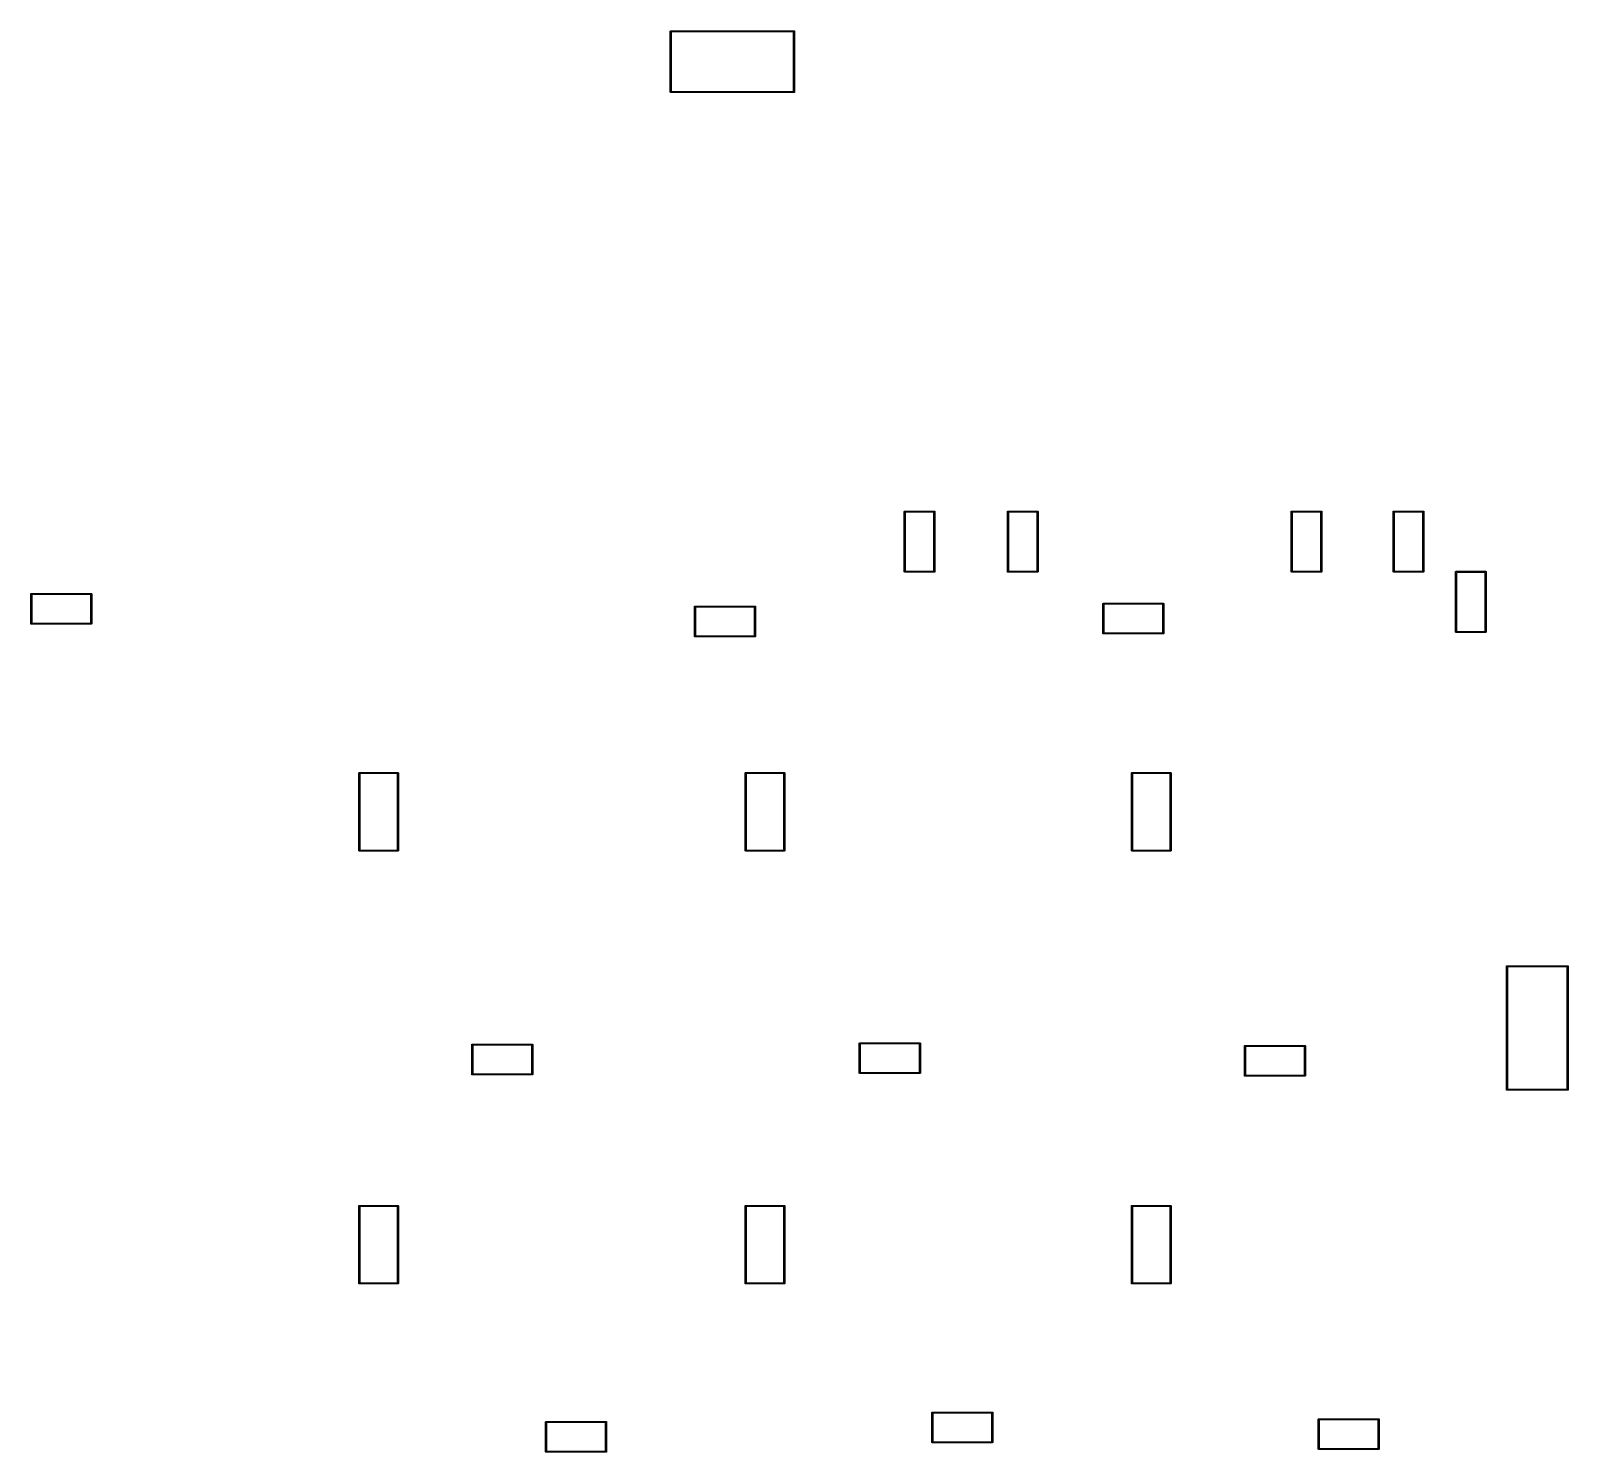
# Model space of a CAD drawing. Extents: x 21 to 376, y -201 to -53.
# Drawn here: x 300.4 to 376.2, y -123.3 to -53.2 of the extents above; entities that cross this region are included whole.
import ezdxf

# ---------------------------------------------------------------- set-up
doc = ezdxf.new("R2010")
doc.units = 0
doc.layers.add('BLACK', color=7, linetype='CONTINUOUS')

msp = doc.modelspace()

# ---------------------------------------------------------------- linework, layer by layer
at = {"layer": 'BLACK', "linetype": 'CONTINUOUS'}
for p, q in [((331.897, -53.2687), (331.898, -53.2638)), ((331.897, -53.27), (331.897, -53.2687)), ((331.898, -56.2675), (331.897, -53.27)), ((331.898, -53.2638), (331.899, -53.2591)), ((331.899, -53.2591), (331.902, -53.2548)), ((331.902, -53.2548), (331.905, -53.251)), ((331.905, -53.251), (331.909, -53.2479)), ((331.909, -53.2479), (331.913, -53.2455)), ((331.913, -53.2455), (331.918, -53.2441)), ((331.918, -53.2441), (331.921, -53.2437)), ((331.921, -53.2437), (331.922, -53.2436)), ((331.922, -53.2436), (331.924, -53.2437)), ((331.924, -53.2437), (338.001, -53.2437)), ((331.947, -53.2937), (331.947, -56.2437)), ((337.977, -53.2937), (331.947, -53.2937)), ((337.978, -56.2437), (337.977, -53.2937)), ((338.001, -53.2437), (338.002, -53.2436)), ((338.002, -53.2436), (338.004, -53.2437)), ((338.004, -53.2437), (338.004, -53.2437)), ((338.004, -53.2437), (338.007, -53.2441)), ((338.007, -53.2441), (338.012, -53.2455)), ((338.012, -53.2455), (338.016, -53.2479)), ((338.016, -53.2479), (338.02, -53.251)), ((338.02, -53.251), (338.023, -53.2548)), ((338.023, -53.2548), (338.026, -53.2591)), ((338.026, -53.2591), (338.027, -53.2638)), ((338.027, -53.2638), (338.028, -53.2687)), ((338.028, -53.2687), (338.027, -53.27)), ((338.027, -53.27), (338.027, -56.2675)), ((331.897, -56.2687), (331.898, -56.2675)), ((331.898, -56.2737), (331.897, -56.2687)), ((331.899, -56.2784), (331.898, -56.2737)), ((331.902, -56.2827), (331.899, -56.2784)), ((331.905, -56.2865), (331.902, -56.2827)), ((331.909, -56.2896), (331.905, -56.2865)), ((331.913, -56.292), (331.909, -56.2896)), ((331.918, -56.2934), (331.913, -56.292)), ((331.921, -56.2937), (331.918, -56.2934)), ((331.922, -56.2939), (331.921, -56.2937)), ((331.921, -56.2937), (331.921, -56.2937)), ((331.924, -56.2937), (331.922, -56.2939)), ((338.001, -56.2937), (331.924, -56.2937)), ((331.947, -56.2437), (337.978, -56.2437)), ((338.002, -56.2939), (338.001, -56.2937)), ((338.007, -56.2934), (338.002, -56.2939)), ((338.012, -56.292), (338.007, -56.2934)), ((338.016, -56.2896), (338.012, -56.292)), ((338.02, -56.2865), (338.016, -56.2896)), ((338.023, -56.2827), (338.02, -56.2865)), ((338.026, -56.2784), (338.023, -56.2827)), ((338.027, -56.2737), (338.026, -56.2784)), ((338.027, -56.2675), (338.028, -56.2687)), ((338.028, -56.2687), (338.027, -56.27)), ((338.027, -56.27), (338.027, -56.2737)), ((343.435, -76.943), (343.436, -76.9381)), ((343.435, -76.9442), (343.435, -76.943)), ((343.435, -79.9018), (343.435, -76.9442)), ((343.436, -76.9381), (343.437, -76.9334)), ((343.437, -76.9334), (343.439, -76.929)), ((343.439, -76.929), (343.443, -76.9252)), ((343.443, -76.9252), (343.446, -76.9221)), ((343.446, -76.9221), (343.451, -76.9198)), ((343.451, -76.9198), (343.455, -76.9184)), ((343.455, -76.9184), (343.459, -76.918)), ((343.459, -76.918), (343.46, -76.9179)), ((343.46, -76.9179), (343.462, -76.918)), ((343.462, -76.918), (344.919, -76.918)), ((343.485, -76.968), (343.485, -79.878)), ((344.895, -76.968), (343.485, -76.968)), ((344.895, -79.878), (344.895, -76.968)), ((344.919, -76.918), (344.92, -76.9179)), ((344.92, -76.9179), (344.922, -76.918)), ((344.922, -76.918), (344.925, -76.9184)), ((344.925, -76.9184), (344.93, -76.9198)), ((344.93, -76.9198), (344.934, -76.9221)), ((344.934, -76.9221), (344.938, -76.9252)), ((344.938, -76.9252), (344.941, -76.929)), ((344.941, -76.929), (344.944, -76.9334)), ((344.944, -76.9334), (344.945, -76.9381)), ((344.945, -76.9381), (344.945, -76.943)), ((344.945, -76.943), (344.945, -76.9442)), ((344.945, -76.9442), (344.945, -79.9018)), ((348.52, -76.943), (348.521, -76.9381)), ((348.52, -76.9442), (348.52, -76.943)), ((348.52, -79.9018), (348.52, -76.9442)), ((348.521, -76.9381), (348.522, -76.9334)), ((348.522, -76.9334), (348.525, -76.929)), ((348.525, -76.929), (348.528, -76.9252)), ((348.528, -76.9252), (348.531, -76.9221)), ((348.531, -76.9221), (348.536, -76.9198)), ((348.536, -76.9198), (348.54, -76.9184)), ((348.54, -76.9184), (348.544, -76.918)), ((348.544, -76.918), (348.545, -76.9179)), ((348.545, -76.9179), (348.547, -76.918)), ((348.547, -76.918), (350.004, -76.918)), ((348.57, -76.968), (348.57, -79.878)), ((349.98, -76.968), (348.57, -76.968)), ((349.98, -79.878), (349.98, -76.968)), ((350.004, -76.918), (350.005, -76.9179)), ((350.005, -76.9179), (350.007, -76.918)), ((350.007, -76.918), (350.01, -76.9184)), ((350.01, -76.9184), (350.015, -76.9198)), ((350.015, -76.9198), (350.019, -76.9221)), ((350.019, -76.9221), (350.023, -76.9252)), ((350.023, -76.9252), (350.026, -76.929)), ((350.026, -76.929), (350.029, -76.9334)), ((350.029, -76.9334), (350.03, -76.9381)), ((350.03, -76.9381), (350.031, -76.943)), ((350.031, -76.943), (350.03, -76.9442)), ((350.03, -76.9442), (350.03, -79.9018)), ((362.516, -76.9381), (362.518, -76.9334)), ((362.516, -76.943), (362.516, -76.9381)), ((362.516, -76.9442), (362.516, -76.943)), ((362.516, -79.9018), (362.516, -76.9442)), ((362.518, -76.9334), (362.52, -76.929)), ((362.52, -76.929), (362.523, -76.9252)), ((362.523, -76.9252), (362.527, -76.9221)), ((362.527, -76.9221), (362.531, -76.9198)), ((362.531, -76.9198), (362.536, -76.9184)), ((362.536, -76.9184), (362.54, -76.918)), ((362.54, -76.918), (362.541, -76.9179)), ((362.541, -76.9179), (362.542, -76.918)), ((362.542, -76.918), (364, -76.918)), ((362.566, -76.968), (362.566, -79.878)), ((363.976, -76.968), (362.566, -76.968)), ((363.976, -79.878), (363.976, -76.968)), ((364, -76.918), (364.001, -76.9179)), ((364.001, -76.9179), (364.002, -76.918)), ((364.002, -76.918), (364.006, -76.9184)), ((364.006, -76.9184), (364.01, -76.9198)), ((364.01, -76.9198), (364.015, -76.9221)), ((364.015, -76.9221), (364.019, -76.9252)), ((364.019, -76.9252), (364.022, -76.929)), ((364.022, -76.929), (364.024, -76.9334)), ((364.024, -76.9334), (364.025, -76.9381)), ((364.025, -76.9381), (364.026, -76.943)), ((364.026, -76.943), (364.026, -76.9442)), ((364.026, -76.9442), (364.026, -79.9018)), ((367.545, -76.9381), (367.547, -76.9334)), ((367.545, -76.943), (367.545, -76.9381)), ((367.545, -76.9442), (367.545, -76.943)), ((367.545, -79.9018), (367.545, -76.9442)), ((367.547, -76.9334), (367.549, -76.929)), ((367.549, -76.929), (367.552, -76.9252)), ((367.552, -76.9252), (367.556, -76.9221)), ((367.556, -76.9221), (367.56, -76.9198)), ((367.56, -76.9198), (367.565, -76.9184)), ((367.565, -76.9184), (367.569, -76.918)), ((367.569, -76.918), (367.57, -76.9179)), ((367.57, -76.9179), (367.571, -76.918)), ((367.571, -76.918), (369.029, -76.918)), ((367.595, -76.968), (367.595, -79.878)), ((369.005, -76.968), (367.595, -76.968)), ((369.005, -79.878), (369.005, -76.968)), ((369.029, -76.918), (369.03, -76.9179)), ((369.03, -76.9179), (369.031, -76.918)), ((369.031, -76.918), (369.035, -76.9184)), ((369.035, -76.9184), (369.04, -76.9198)), ((369.04, -76.9198), (369.044, -76.9221)), ((369.044, -76.9221), (369.048, -76.9252)), ((369.048, -76.9252), (369.051, -76.929)), ((369.051, -76.929), (369.053, -76.9334)), ((369.053, -76.9334), (369.055, -76.9381)), ((369.055, -76.9381), (369.055, -76.943)), ((369.055, -76.943), (369.055, -76.9442)), ((369.055, -76.9442), (369.055, -79.9018)), ((343.435, -79.903), (343.435, -79.9018)), ((343.436, -79.9079), (343.435, -79.903)), ((343.437, -79.9126), (343.436, -79.9079)), ((343.439, -79.917), (343.437, -79.9126)), ((343.443, -79.9208), (343.439, -79.917)), ((343.446, -79.9239), (343.443, -79.9208)), ((343.451, -79.9262), (343.446, -79.9239)), ((343.455, -79.9276), (343.451, -79.9262)), ((343.459, -79.928), (343.455, -79.9276)), ((343.46, -79.9281), (343.459, -79.928)), ((343.459, -79.928), (343.459, -79.928)), ((343.462, -79.928), (343.46, -79.9281)), ((344.919, -79.928), (343.462, -79.928)), ((343.485, -79.878), (344.895, -79.878)), ((344.92, -79.9281), (344.919, -79.928)), ((344.922, -79.928), (344.92, -79.9281)), ((344.925, -79.9276), (344.922, -79.928)), ((344.922, -79.928), (344.922, -79.928)), ((344.93, -79.9262), (344.925, -79.9276)), ((344.934, -79.9239), (344.93, -79.9262)), ((344.938, -79.9208), (344.934, -79.9239)), ((344.941, -79.917), (344.938, -79.9208)), ((344.944, -79.9126), (344.941, -79.917)), ((344.945, -79.9079), (344.944, -79.9126)), ((344.945, -79.9018), (344.945, -79.903)), ((344.945, -79.903), (344.945, -79.9079)), ((348.52, -79.903), (348.52, -79.9018)), ((348.521, -79.9079), (348.52, -79.903)), ((348.522, -79.9126), (348.521, -79.9079)), ((348.525, -79.917), (348.522, -79.9126)), ((348.528, -79.9208), (348.525, -79.917)), ((348.531, -79.9239), (348.528, -79.9208)), ((348.536, -79.9262), (348.531, -79.9239)), ((348.54, -79.9276), (348.536, -79.9262)), ((348.544, -79.928), (348.54, -79.9276)), ((348.545, -79.9281), (348.544, -79.928)), ((348.544, -79.928), (348.544, -79.928)), ((348.547, -79.928), (348.545, -79.9281)), ((350.004, -79.928), (348.547, -79.928)), ((348.57, -79.878), (349.98, -79.878)), ((350.005, -79.9281), (350.004, -79.928)), ((350.007, -79.928), (350.005, -79.9281)), ((350.01, -79.9276), (350.007, -79.928)), ((350.007, -79.928), (350.007, -79.928)), ((350.015, -79.9262), (350.01, -79.9276)), ((350.019, -79.9239), (350.015, -79.9262)), ((350.023, -79.9208), (350.019, -79.9239)), ((350.026, -79.917), (350.023, -79.9208)), ((350.029, -79.9126), (350.026, -79.917)), ((350.03, -79.9079), (350.029, -79.9126)), ((350.03, -79.9018), (350.031, -79.903)), ((350.031, -79.903), (350.03, -79.9079)), ((362.516, -79.903), (362.516, -79.9018)), ((362.516, -79.9079), (362.516, -79.903)), ((362.518, -79.9126), (362.516, -79.9079)), ((362.52, -79.917), (362.518, -79.9126)), ((362.523, -79.9208), (362.52, -79.917)), ((362.527, -79.9239), (362.523, -79.9208)), ((362.531, -79.9262), (362.527, -79.9239)), ((362.536, -79.9276), (362.531, -79.9262)), ((362.54, -79.928), (362.536, -79.9276)), ((362.541, -79.9281), (362.54, -79.928)), ((362.54, -79.928), (362.54, -79.928)), ((362.542, -79.928), (362.541, -79.9281)), ((364, -79.928), (362.542, -79.928)), ((362.566, -79.878), (363.976, -79.878)), ((364.001, -79.9281), (364, -79.928)), ((364.002, -79.928), (364.001, -79.9281)), ((364.006, -79.9276), (364.002, -79.928)), ((364.002, -79.928), (364.002, -79.928)), ((364.01, -79.9262), (364.006, -79.9276)), ((364.015, -79.9239), (364.01, -79.9262)), ((364.019, -79.9208), (364.015, -79.9239)), ((364.022, -79.917), (364.019, -79.9208)), ((364.024, -79.9126), (364.022, -79.917)), ((364.025, -79.9079), (364.024, -79.9126)), ((364.026, -79.903), (364.025, -79.9079)), ((364.026, -79.9018), (364.026, -79.903)), ((367.545, -79.903), (367.545, -79.9018)), ((367.545, -79.9079), (367.545, -79.903)), ((367.547, -79.9126), (367.545, -79.9079)), ((367.549, -79.917), (367.547, -79.9126)), ((367.552, -79.9208), (367.549, -79.917)), ((367.556, -79.9239), (367.552, -79.9208)), ((367.56, -79.9262), (367.556, -79.9239)), ((367.565, -79.9276), (367.56, -79.9262)), ((367.569, -79.928), (367.565, -79.9276)), ((367.57, -79.9281), (367.569, -79.928)), ((367.569, -79.928), (367.569, -79.928)), ((367.571, -79.928), (367.57, -79.9281)), ((369.029, -79.928), (367.571, -79.928)), ((367.595, -79.878), (369.005, -79.878)), ((369.03, -79.9281), (369.029, -79.928)), ((369.031, -79.928), (369.03, -79.9281)), ((369.035, -79.9276), (369.031, -79.928)), ((369.031, -79.928), (369.031, -79.928)), ((369.04, -79.9262), (369.035, -79.9276)), ((369.044, -79.9239), (369.04, -79.9262)), ((369.048, -79.9208), (369.044, -79.9239)), ((369.051, -79.917), (369.048, -79.9208)), ((369.053, -79.9126), (369.051, -79.917)), ((369.055, -79.9079), (369.053, -79.9126)), ((369.055, -79.9018), (369.055, -79.903)), ((369.055, -79.903), (369.055, -79.9079)), ((370.618, -79.914), (370.619, -79.9091)), ((370.618, -79.9152), (370.618, -79.914)), ((370.618, -82.8728), (370.618, -79.9152)), ((370.619, -79.9091), (370.62, -79.9044)), ((370.62, -79.9044), (370.623, -79.9)), ((370.623, -79.9), (370.626, -79.8962)), ((370.626, -79.8962), (370.629, -79.8931)), ((370.629, -79.8931), (370.634, -79.8908)), ((370.634, -79.8908), (370.638, -79.8894)), ((370.638, -79.8894), (370.642, -79.889)), ((370.642, -79.889), (370.643, -79.8889)), ((370.643, -79.8889), (370.645, -79.889)), ((370.645, -79.889), (372.102, -79.889)), ((370.668, -79.939), (370.668, -82.849)), ((372.078, -79.939), (370.668, -79.939)), ((372.078, -82.849), (372.078, -79.939)), ((372.102, -79.889), (372.103, -79.8889)), ((372.103, -79.8889), (372.105, -79.889)), ((372.105, -79.889), (372.108, -79.8894)), ((372.108, -79.8894), (372.113, -79.8908)), ((372.113, -79.8908), (372.117, -79.8931)), ((372.117, -79.8931), (372.121, -79.8962)), ((372.121, -79.8962), (372.124, -79.9)), ((372.124, -79.9), (372.127, -79.9044)), ((372.127, -79.9044), (372.128, -79.9091)), ((372.128, -79.9091), (372.129, -79.914)), ((372.129, -79.914), (372.128, -79.9152)), ((372.128, -79.9152), (372.128, -82.8728)), ((300.361, -81.0023), (300.363, -80.9976)), ((300.361, -81.0072), (300.361, -81.0023)), ((300.361, -81.0084), (300.361, -81.0072)), ((300.361, -82.466), (300.361, -81.0084)), ((300.363, -80.9976), (300.365, -80.9932)), ((300.365, -80.9932), (300.368, -80.9894)), ((300.368, -80.9894), (300.372, -80.9863)), ((300.372, -80.9863), (300.376, -80.984)), ((300.376, -80.984), (300.381, -80.9826)), ((300.381, -80.9826), (300.385, -80.9822)), ((300.385, -80.9822), (300.386, -80.9821)), ((300.386, -80.9821), (300.387, -80.9822)), ((300.387, -80.9822), (303.345, -80.9822)), ((300.411, -81.0322), (300.411, -82.4422)), ((303.321, -81.0322), (300.411, -81.0322)), ((303.321, -82.4422), (303.321, -81.0322)), ((303.345, -80.9822), (303.346, -80.9821)), ((303.346, -80.9821), (303.347, -80.9822)), ((303.347, -80.9822), (303.351, -80.9826)), ((303.351, -80.9826), (303.356, -80.984)), ((303.356, -80.984), (303.36, -80.9863)), ((303.36, -80.9863), (303.364, -80.9894)), ((303.364, -80.9894), (303.367, -80.9932)), ((303.367, -80.9932), (303.369, -80.9976)), ((303.369, -80.9976), (303.371, -81.0023)), ((303.371, -81.0023), (303.371, -81.0072)), ((303.371, -81.0072), (303.371, -81.0084)), ((303.371, -81.0084), (303.371, -82.466)), ((333.089, -81.6295), (333.09, -81.6246)), ((333.089, -81.6307), (333.089, -81.6295)), ((333.09, -83.0883), (333.089, -81.6307)), ((333.09, -81.6246), (333.091, -81.6199)), ((333.091, -81.6199), (333.094, -81.6155)), ((333.094, -81.6155), (333.097, -81.6117)), ((333.097, -81.6117), (333.101, -81.6086)), ((333.101, -81.6086), (333.105, -81.6063)), ((333.105, -81.6063), (333.11, -81.6049)), ((333.11, -81.6049), (333.113, -81.6045)), ((333.113, -81.6045), (333.114, -81.6044)), ((333.114, -81.6044), (333.116, -81.6045)), ((333.116, -81.6045), (336.073, -81.6045)), ((333.139, -81.6545), (333.139, -83.0645)), ((336.05, -81.6545), (333.139, -81.6545)), ((336.049, -83.0645), (336.05, -81.6545)), ((336.073, -81.6045), (336.075, -81.6044)), ((336.075, -81.6044), (336.076, -81.6045)), ((336.076, -81.6045), (336.079, -81.6049)), ((336.079, -81.6049), (336.084, -81.6063)), ((336.084, -81.6063), (336.088, -81.6086)), ((336.088, -81.6086), (336.092, -81.6117)), ((336.092, -81.6117), (336.095, -81.6155)), ((336.095, -81.6155), (336.098, -81.6199)), ((336.098, -81.6199), (336.099, -81.6246)), ((336.099, -81.6246), (336.1, -81.6295)), ((336.1, -81.6295), (336.099, -81.6307)), ((336.099, -81.6307), (336.099, -83.0883)), ((353.219, -81.4849), (353.221, -81.4802)), ((353.219, -81.4898), (353.219, -81.4849)), ((353.219, -81.491), (353.219, -81.4898)), ((353.219, -82.9486), (353.219, -81.491)), ((353.221, -81.4802), (353.223, -81.4758)), ((353.223, -81.4758), (353.226, -81.472)), ((353.226, -81.472), (353.23, -81.4689)), ((353.23, -81.4689), (353.234, -81.4666)), ((353.234, -81.4666), (353.239, -81.4652)), ((353.239, -81.4652), (353.243, -81.4648)), ((353.243, -81.4648), (353.244, -81.4647)), ((353.244, -81.4647), (353.245, -81.4648)), ((353.245, -81.4648), (356.203, -81.4648)), ((353.269, -81.5148), (353.269, -82.9248)), ((356.179, -81.5148), (353.269, -81.5148)), ((356.179, -82.9248), (356.179, -81.5148)), ((356.203, -81.4648), (356.204, -81.4647)), ((356.204, -81.4647), (356.205, -81.4648)), ((356.205, -81.4648), (356.209, -81.4652)), ((356.209, -81.4652), (356.214, -81.4666)), ((356.214, -81.4666), (356.218, -81.4689)), ((356.218, -81.4689), (356.222, -81.472)), ((356.222, -81.472), (356.225, -81.4758)), ((356.225, -81.4758), (356.227, -81.4802)), ((356.227, -81.4802), (356.229, -81.4849)), ((356.229, -81.4849), (356.229, -81.4898)), ((356.229, -81.4898), (356.229, -81.491)), ((356.229, -81.491), (356.229, -82.9486)), ((300.361, -82.4672), (300.361, -82.466)), ((300.361, -82.4721), (300.361, -82.4672)), ((300.363, -82.4768), (300.361, -82.4721)), ((300.365, -82.4812), (300.363, -82.4768)), ((300.368, -82.485), (300.365, -82.4812)), ((300.372, -82.4881), (300.368, -82.485)), ((300.376, -82.4904), (300.372, -82.4881)), ((300.381, -82.4918), (300.376, -82.4904)), ((300.385, -82.4922), (300.381, -82.4918)), ((300.386, -82.4923), (300.385, -82.4922)), ((300.385, -82.4922), (300.385, -82.4922)), ((300.387, -82.4922), (300.386, -82.4923)), ((303.345, -82.4922), (300.387, -82.4922)), ((300.411, -82.4422), (303.321, -82.4422)), ((303.346, -82.4923), (303.345, -82.4922)), ((303.347, -82.4922), (303.346, -82.4923)), ((303.351, -82.4918), (303.347, -82.4922)), ((303.347, -82.4922), (303.347, -82.4922)), ((303.356, -82.4904), (303.351, -82.4918)), ((303.36, -82.4881), (303.356, -82.4904)), ((303.364, -82.485), (303.36, -82.4881)), ((303.367, -82.4812), (303.364, -82.485)), ((303.369, -82.4768), (303.367, -82.4812)), ((303.371, -82.4721), (303.369, -82.4768)), ((303.371, -82.466), (303.371, -82.4672)), ((303.371, -82.4672), (303.371, -82.4721)), ((333.089, -83.0895), (333.09, -83.0883)), ((333.09, -83.0944), (333.089, -83.0895)), ((333.091, -83.0991), (333.09, -83.0944)), ((333.094, -83.1035), (333.091, -83.0991)), ((333.097, -83.1073), (333.094, -83.1035)), ((333.101, -83.1104), (333.097, -83.1073)), ((333.105, -83.1127), (333.101, -83.1104)), ((333.11, -83.1141), (333.105, -83.1127)), ((333.113, -83.1145), (333.11, -83.1141)), ((333.114, -83.1146), (333.113, -83.1145)), ((333.113, -83.1145), (333.113, -83.1145)), ((333.116, -83.1145), (333.114, -83.1146)), ((336.073, -83.1145), (333.116, -83.1145)), ((333.139, -83.0645), (336.049, -83.0645)), ((336.075, -83.1146), (336.073, -83.1145)), ((336.076, -83.1145), (336.075, -83.1146)), ((336.079, -83.1141), (336.076, -83.1145)), ((336.076, -83.1145), (336.076, -83.1145)), ((336.084, -83.1127), (336.079, -83.1141)), ((336.088, -83.1104), (336.084, -83.1127)), ((336.092, -83.1073), (336.088, -83.1104)), ((336.095, -83.1035), (336.092, -83.1073)), ((336.098, -83.0991), (336.095, -83.1035)), ((336.099, -83.0944), (336.098, -83.0991)), ((336.099, -83.0883), (336.1, -83.0895)), ((336.1, -83.0895), (336.099, -83.0944)), ((353.219, -82.9498), (353.219, -82.9486)), ((353.219, -82.9547), (353.219, -82.9498)), ((353.221, -82.9594), (353.219, -82.9547)), ((353.223, -82.9638), (353.221, -82.9594)), ((353.226, -82.9676), (353.223, -82.9638)), ((353.23, -82.9707), (353.226, -82.9676)), ((353.234, -82.973), (353.23, -82.9707)), ((353.239, -82.9744), (353.234, -82.973)), ((353.243, -82.9748), (353.239, -82.9744)), ((353.244, -82.9749), (353.243, -82.9748)), ((353.243, -82.9748), (353.243, -82.9748)), ((353.245, -82.9748), (353.244, -82.9749)), ((356.203, -82.9748), (353.245, -82.9748)), ((353.269, -82.9248), (356.179, -82.9248)), ((356.204, -82.9749), (356.203, -82.9748)), ((356.205, -82.9748), (356.204, -82.9749)), ((356.209, -82.9744), (356.205, -82.9748)), ((356.205, -82.9748), (356.205, -82.9748)), ((356.214, -82.973), (356.209, -82.9744)), ((356.218, -82.9707), (356.214, -82.973)), ((356.222, -82.9676), (356.218, -82.9707)), ((356.225, -82.9638), (356.222, -82.9676)), ((356.227, -82.9594), (356.225, -82.9638)), ((356.229, -82.9547), (356.227, -82.9594)), ((356.229, -82.9486), (356.229, -82.9498)), ((356.229, -82.9498), (356.229, -82.9547)), ((370.618, -82.874), (370.618, -82.8728)), ((370.619, -82.8789), (370.618, -82.874)), ((370.62, -82.8836), (370.619, -82.8789)), ((370.623, -82.888), (370.62, -82.8836)), ((370.626, -82.8918), (370.623, -82.888)), ((370.629, -82.8949), (370.626, -82.8918)), ((370.634, -82.8972), (370.629, -82.8949)), ((370.638, -82.8986), (370.634, -82.8972)), ((370.642, -82.899), (370.638, -82.8986)), ((370.643, -82.8991), (370.642, -82.899)), ((370.642, -82.899), (370.642, -82.899)), ((370.645, -82.899), (370.643, -82.8991)), ((372.102, -82.899), (370.645, -82.899)), ((370.668, -82.849), (372.078, -82.849)), ((372.103, -82.8991), (372.102, -82.899)), ((372.105, -82.899), (372.103, -82.8991)), ((372.108, -82.8986), (372.105, -82.899)), ((372.105, -82.899), (372.105, -82.899)), ((372.113, -82.8972), (372.108, -82.8986)), ((372.117, -82.8949), (372.113, -82.8972)), ((372.121, -82.8918), (372.117, -82.8949)), ((372.124, -82.888), (372.121, -82.8918)), ((372.127, -82.8836), (372.124, -82.888)), ((372.128, -82.8789), (372.127, -82.8836)), ((372.128, -82.8728), (372.129, -82.874)), ((372.129, -82.874), (372.128, -82.8789)), ((316.54, -89.8327), (316.541, -89.8278)), ((316.54, -89.8339), (316.54, -89.8327)), ((316.54, -93.651), (316.54, -89.8339)), ((316.541, -89.8278), (316.542, -89.8231)), ((316.542, -89.8231), (316.544, -89.8187)), ((316.544, -89.8187), (316.547, -89.8149)), ((316.547, -89.8149), (316.551, -89.8118)), ((316.551, -89.8118), (316.556, -89.8095)), ((316.556, -89.8095), (316.56, -89.808)), ((316.56, -89.808), (316.564, -89.8077)), ((316.564, -89.8077), (316.565, -89.8076)), ((316.565, -89.8076), (316.566, -89.8077)), ((316.566, -89.8077), (318.464, -89.8077)), ((316.59, -89.8577), (316.59, -93.6276)), ((318.44, -89.8577), (316.59, -89.8577)), ((318.44, -93.6276), (318.44, -89.8577)), ((318.464, -89.8077), (318.465, -89.8076)), ((318.465, -89.8076), (318.466, -89.8077)), ((318.466, -89.8077), (318.466, -89.8077)), ((318.466, -89.8077), (318.47, -89.808)), ((318.47, -89.808), (318.475, -89.8095)), ((318.475, -89.8095), (318.479, -89.8118)), ((318.479, -89.8118), (318.483, -89.8149)), ((318.483, -89.8149), (318.486, -89.8187)), ((318.486, -89.8187), (318.488, -89.8231)), ((318.488, -89.8231), (318.49, -89.8278)), ((318.49, -89.8278), (318.49, -89.8327)), ((318.49, -89.8327), (318.49, -89.8339)), ((318.49, -89.8339), (318.49, -93.6518)), ((335.59, -89.8327), (335.591, -89.8278)), ((335.59, -89.8339), (335.59, -89.8327)), ((335.59, -93.651), (335.59, -89.8339)), ((335.591, -89.8278), (335.592, -89.8231)), ((335.592, -89.8231), (335.594, -89.8187)), ((335.594, -89.8187), (335.597, -89.8149)), ((335.597, -89.8149), (335.601, -89.8118)), ((335.601, -89.8118), (335.606, -89.8095)), ((335.606, -89.8095), (335.61, -89.808)), ((335.61, -89.808), (335.614, -89.8077)), ((335.614, -89.8077), (335.615, -89.8076)), ((335.615, -89.8076), (335.616, -89.8077)), ((335.616, -89.8077), (337.514, -89.8077)), ((335.64, -89.8577), (335.64, -93.6276)), ((337.49, -89.8577), (335.64, -89.8577)), ((337.49, -93.6276), (337.49, -89.8577)), ((337.514, -89.8077), (337.515, -89.8076)), ((337.515, -89.8076), (337.516, -89.8077)), ((337.516, -89.8077), (337.516, -89.8077)), ((337.516, -89.8077), (337.52, -89.808)), ((337.52, -89.808), (337.525, -89.8095)), ((337.525, -89.8095), (337.529, -89.8118)), ((337.529, -89.8118), (337.533, -89.8149)), ((337.533, -89.8149), (337.536, -89.8187)), ((337.536, -89.8187), (337.538, -89.8231)), ((337.538, -89.8231), (337.54, -89.8278)), ((337.54, -89.8278), (337.54, -89.8327)), ((337.54, -89.8327), (337.54, -89.8339)), ((337.54, -89.8339), (337.54, -93.6518)), ((354.64, -89.8327), (354.641, -89.8278)), ((354.64, -89.8339), (354.64, -89.8327)), ((354.64, -93.651), (354.64, -89.8339)), ((354.641, -89.8278), (354.642, -89.8231)), ((354.642, -89.8231), (354.644, -89.8187)), ((354.644, -89.8187), (354.647, -89.8149)), ((354.647, -89.8149), (354.651, -89.8118)), ((354.651, -89.8118), (354.656, -89.8095)), ((354.656, -89.8095), (354.66, -89.808)), ((354.66, -89.808), (354.664, -89.8077)), ((354.664, -89.8077), (354.665, -89.8076)), ((354.665, -89.8076), (354.666, -89.8077)), ((354.666, -89.8077), (356.564, -89.8077)), ((354.69, -89.8577), (354.69, -93.6276)), ((356.54, -89.8577), (354.69, -89.8577)), ((356.54, -93.6276), (356.54, -89.8577)), ((356.564, -89.8077), (356.565, -89.8076)), ((356.565, -89.8076), (356.566, -89.8077)), ((356.566, -89.8077), (356.566, -89.8077)), ((356.566, -89.8077), (356.57, -89.808)), ((356.57, -89.808), (356.575, -89.8095)), ((356.575, -89.8095), (356.579, -89.8118)), ((356.579, -89.8118), (356.583, -89.8149)), ((356.583, -89.8149), (356.586, -89.8187)), ((356.586, -89.8187), (356.588, -89.8231)), ((356.588, -89.8231), (356.59, -89.8278)), ((356.59, -89.8278), (356.59, -89.8327)), ((356.59, -89.8327), (356.59, -89.8339)), ((356.59, -89.8339), (356.59, -93.6518)), ((316.54, -93.6526), (316.54, -93.651)), ((316.541, -93.6575), (316.54, -93.6526)), ((316.542, -93.6623), (316.541, -93.6575)), ((316.544, -93.6666), (316.542, -93.6623)), ((316.547, -93.6704), (316.544, -93.6666)), ((316.551, -93.6735), (316.547, -93.6704)), ((316.556, -93.6758), (316.551, -93.6735)), ((316.56, -93.6773), (316.556, -93.6758)), ((316.564, -93.6776), (316.56, -93.6773)), ((316.565, -93.6778), (316.564, -93.6776)), ((316.564, -93.6776), (316.564, -93.6776)), ((316.566, -93.6776), (316.565, -93.6778)), ((318.464, -93.6776), (316.566, -93.6776)), ((316.59, -93.6276), (318.44, -93.6276)), ((318.465, -93.6778), (318.464, -93.6776)), ((318.47, -93.6773), (318.465, -93.6778)), ((318.475, -93.6758), (318.47, -93.6773)), ((318.479, -93.6735), (318.475, -93.6758)), ((318.483, -93.6704), (318.479, -93.6735)), ((318.486, -93.6666), (318.483, -93.6704)), ((318.488, -93.6623), (318.486, -93.6666)), ((318.49, -93.6575), (318.488, -93.6623)), ((318.49, -93.6518), (318.49, -93.6526)), ((318.49, -93.6526), (318.49, -93.6535)), ((318.49, -93.6535), (318.49, -93.6539)), ((318.49, -93.6539), (318.49, -93.6575)), ((335.59, -93.6526), (335.59, -93.651)), ((335.591, -93.6575), (335.59, -93.6526)), ((335.592, -93.6623), (335.591, -93.6575)), ((335.594, -93.6666), (335.592, -93.6623)), ((335.597, -93.6704), (335.594, -93.6666)), ((335.601, -93.6735), (335.597, -93.6704)), ((335.606, -93.6758), (335.601, -93.6735)), ((335.61, -93.6773), (335.606, -93.6758)), ((335.614, -93.6776), (335.61, -93.6773)), ((335.615, -93.6778), (335.614, -93.6776)), ((335.614, -93.6776), (335.614, -93.6776)), ((335.616, -93.6776), (335.615, -93.6778)), ((337.514, -93.6776), (335.616, -93.6776)), ((335.64, -93.6276), (337.49, -93.6276)), ((337.515, -93.6778), (337.514, -93.6776)), ((337.52, -93.6773), (337.515, -93.6778)), ((337.525, -93.6758), (337.52, -93.6773)), ((337.529, -93.6735), (337.525, -93.6758)), ((337.533, -93.6704), (337.529, -93.6735)), ((337.536, -93.6666), (337.533, -93.6704)), ((337.538, -93.6623), (337.536, -93.6666)), ((337.54, -93.6575), (337.538, -93.6623)), ((337.54, -93.6518), (337.54, -93.6526)), ((337.54, -93.6526), (337.54, -93.6535)), ((337.54, -93.6535), (337.54, -93.6539)), ((337.54, -93.6539), (337.54, -93.6575)), ((354.64, -93.6526), (354.64, -93.651)), ((354.641, -93.6575), (354.64, -93.6526)), ((354.642, -93.6623), (354.641, -93.6575)), ((354.644, -93.6666), (354.642, -93.6623)), ((354.647, -93.6704), (354.644, -93.6666)), ((354.651, -93.6735), (354.647, -93.6704)), ((354.656, -93.6758), (354.651, -93.6735)), ((354.66, -93.6773), (354.656, -93.6758)), ((354.664, -93.6776), (354.66, -93.6773)), ((354.665, -93.6778), (354.664, -93.6776)), ((354.664, -93.6776), (354.664, -93.6776)), ((354.666, -93.6776), (354.665, -93.6778)), ((356.564, -93.6776), (354.666, -93.6776)), ((354.69, -93.6276), (356.54, -93.6276)), ((356.565, -93.6778), (356.564, -93.6776)), ((356.57, -93.6773), (356.565, -93.6778)), ((356.575, -93.6758), (356.57, -93.6773)), ((356.579, -93.6735), (356.575, -93.6758)), ((356.583, -93.6704), (356.579, -93.6735)), ((356.586, -93.6666), (356.583, -93.6704)), ((356.588, -93.6623), (356.586, -93.6666)), ((356.59, -93.6575), (356.588, -93.6623)), ((356.59, -93.6518), (356.59, -93.6526)), ((356.59, -93.6526), (356.59, -93.6535)), ((356.59, -93.6535), (356.59, -93.6539)), ((356.59, -93.6539), (356.59, -93.6575)), ((373.125, -99.3488), (373.127, -99.3441)), ((373.125, -99.3537), (373.125, -99.3488)), ((373.125, -99.355), (373.125, -99.3537)), ((373.125, -105.433), (373.125, -99.355)), ((373.127, -99.3441), (373.129, -99.3398)), ((373.129, -99.3398), (373.132, -99.336)), ((373.132, -99.336), (373.136, -99.3329)), ((373.136, -99.3329), (373.14, -99.3305)), ((373.14, -99.3305), (373.145, -99.3291)), ((373.145, -99.3291), (373.149, -99.3287)), ((373.149, -99.3287), (373.15, -99.3286)), ((373.149, -99.3287), (373.149, -99.3287)), ((373.15, -99.3286), (373.151, -99.3287)), ((373.151, -99.3287), (376.149, -99.3287)), ((373.175, -99.3787), (373.175, -105.409)), ((376.125, -99.3787), (373.175, -99.3787)), ((376.125, -105.409), (376.125, -99.3787)), ((376.149, -99.3287), (376.15, -99.3286)), ((376.15, -99.3286), (376.151, -99.3287)), ((376.151, -99.3287), (376.155, -99.3291)), ((376.155, -99.3291), (376.16, -99.3305)), ((376.16, -99.3305), (376.164, -99.3329)), ((376.164, -99.3329), (376.168, -99.336)), ((376.168, -99.336), (376.171, -99.3398)), ((376.171, -99.3398), (376.173, -99.3441)), ((376.173, -99.3441), (376.175, -99.3488)), ((376.175, -99.3488), (376.175, -99.3537)), ((376.175, -99.3537), (376.175, -99.355)), ((376.175, -99.355), (376.175, -105.433)), ((322.104, -103.215), (322.106, -103.21)), ((322.104, -103.219), (322.104, -103.215)), ((322.104, -103.221), (322.104, -103.219)), ((322.104, -104.678), (322.104, -103.221)), ((322.106, -103.21), (322.108, -103.206)), ((322.108, -103.206), (322.111, -103.202)), ((322.111, -103.202), (322.115, -103.199)), ((322.115, -103.199), (322.119, -103.196)), ((322.119, -103.196), (322.124, -103.195)), ((322.124, -103.195), (322.128, -103.194)), ((322.128, -103.194), (322.129, -103.194)), ((322.129, -103.194), (322.13, -103.194)), ((322.13, -103.194), (325.088, -103.194)), ((322.154, -103.245), (322.154, -104.654)), ((325.064, -103.245), (322.154, -103.245)), ((325.064, -104.654), (325.064, -103.245)), ((325.088, -103.194), (325.089, -103.194)), ((325.089, -103.194), (325.09, -103.194)), ((325.09, -103.194), (325.094, -103.195)), ((325.094, -103.195), (325.099, -103.196)), ((325.099, -103.196), (325.103, -103.199)), ((325.103, -103.199), (325.107, -103.202)), ((325.107, -103.202), (325.11, -103.206)), ((325.11, -103.206), (325.112, -103.21)), ((325.112, -103.21), (325.114, -103.215)), ((325.114, -103.215), (325.114, -103.219)), ((325.114, -103.219), (325.114, -103.221)), ((325.114, -103.221), (325.114, -104.678)), ((341.217, -103.156), (341.218, -103.151)), ((341.217, -103.157), (341.217, -103.156)), ((341.218, -104.615), (341.217, -103.157)), ((341.218, -103.151), (341.219, -103.146)), ((341.219, -103.146), (341.222, -103.142)), ((341.222, -103.142), (341.225, -103.138)), ((341.225, -103.138), (341.229, -103.135)), ((341.229, -103.135), (341.233, -103.133)), ((341.233, -103.133), (341.238, -103.131)), ((341.238, -103.131), (341.241, -103.131)), ((341.241, -103.131), (341.243, -103.131)), ((341.243, -103.131), (341.244, -103.131)), ((341.244, -103.131), (344.201, -103.131)), ((341.267, -103.181), (341.267, -104.591)), ((344.178, -103.181), (341.267, -103.181)), ((344.178, -104.591), (344.178, -103.181)), ((344.201, -103.131), (344.202, -103.131)), ((344.202, -103.131), (344.204, -103.131)), ((344.204, -103.131), (344.207, -103.131)), ((344.207, -103.131), (344.212, -103.133)), ((344.212, -103.133), (344.216, -103.135)), ((344.216, -103.135), (344.22, -103.138)), ((344.22, -103.138), (344.223, -103.142)), ((344.223, -103.142), (344.226, -103.146)), ((344.226, -103.146), (344.227, -103.151)), ((344.227, -103.151), (344.228, -103.156)), ((344.228, -103.156), (344.227, -103.157)), ((344.227, -103.157), (344.227, -104.615)), ((360.204, -103.278), (360.206, -103.273)), ((360.204, -103.283), (360.204, -103.278)), ((360.204, -103.284), (360.204, -103.283)), ((360.204, -104.742), (360.204, -103.284)), ((360.206, -103.273), (360.208, -103.269)), ((360.208, -103.269), (360.211, -103.265)), ((360.211, -103.265), (360.215, -103.262)), ((360.215, -103.262), (360.219, -103.26)), ((360.219, -103.26), (360.224, -103.258)), ((360.224, -103.258), (360.228, -103.258)), ((360.228, -103.258), (360.229, -103.258)), ((360.229, -103.258), (360.23, -103.258)), ((360.23, -103.258), (363.188, -103.258)), ((360.254, -103.308), (360.254, -104.718)), ((363.164, -103.308), (360.254, -103.308)), ((363.164, -104.718), (363.164, -103.308)), ((363.188, -103.258), (363.189, -103.258)), ((363.189, -103.258), (363.19, -103.258)), ((363.19, -103.258), (363.194, -103.258)), ((363.194, -103.258), (363.199, -103.26)), ((363.199, -103.26), (363.203, -103.262)), ((363.203, -103.262), (363.207, -103.265)), ((363.207, -103.265), (363.21, -103.269)), ((363.21, -103.269), (363.212, -103.273)), ((363.212, -103.273), (363.214, -103.278)), ((363.214, -103.278), (363.214, -103.283)), ((363.214, -103.283), (363.214, -103.284)), ((363.214, -103.284), (363.214, -104.742)), ((341.217, -104.616), (341.218, -104.615)), ((341.218, -104.621), (341.217, -104.616)), ((341.219, -104.626), (341.218, -104.621)), ((341.267, -104.591), (344.178, -104.591)), ((344.227, -104.621), (344.226, -104.626)), ((344.227, -104.615), (344.228, -104.616)), ((344.228, -104.616), (344.227, -104.621)), ((322.104, -104.679), (322.104, -104.678)), ((322.104, -104.684), (322.104, -104.679)), ((322.106, -104.689), (322.104, -104.684)), ((322.108, -104.693), (322.106, -104.689)), ((322.111, -104.697), (322.108, -104.693)), ((322.115, -104.7), (322.111, -104.697)), ((322.119, -104.703), (322.115, -104.7)), ((322.124, -104.704), (322.119, -104.703)), ((322.128, -104.704), (322.124, -104.704)), ((322.129, -104.705), (322.128, -104.704)), ((322.128, -104.704), (322.128, -104.704)), ((322.13, -104.704), (322.129, -104.705)), ((325.088, -104.704), (322.13, -104.704)), ((322.154, -104.654), (325.064, -104.654)), ((325.089, -104.705), (325.088, -104.704)), ((325.09, -104.704), (325.089, -104.705)), ((325.094, -104.704), (325.09, -104.704)), ((325.09, -104.704), (325.09, -104.704)), ((325.099, -104.703), (325.094, -104.704)), ((325.103, -104.7), (325.099, -104.703)), ((325.107, -104.697), (325.103, -104.7)), ((325.11, -104.693), (325.107, -104.697)), ((325.112, -104.689), (325.11, -104.693)), ((325.114, -104.684), (325.112, -104.689)), ((325.114, -104.678), (325.114, -104.679)), ((325.114, -104.679), (325.114, -104.684)), ((341.222, -104.63), (341.219, -104.626)), ((341.225, -104.634), (341.222, -104.63)), ((341.229, -104.637), (341.225, -104.634)), ((341.233, -104.639), (341.229, -104.637)), ((341.238, -104.641), (341.233, -104.639)), ((341.241, -104.641), (341.238, -104.641)), ((341.243, -104.641), (341.241, -104.641)), ((341.241, -104.641), (341.241, -104.641)), ((341.244, -104.641), (341.243, -104.641)), ((344.201, -104.641), (341.244, -104.641)), ((344.202, -104.641), (344.201, -104.641)), ((344.204, -104.641), (344.202, -104.641)), ((344.207, -104.641), (344.204, -104.641)), ((344.204, -104.641), (344.204, -104.641)), ((344.212, -104.639), (344.207, -104.641)), ((344.216, -104.637), (344.212, -104.639)), ((344.22, -104.634), (344.216, -104.637)), ((344.223, -104.63), (344.22, -104.634)), ((344.226, -104.626), (344.223, -104.63)), ((360.204, -104.743), (360.204, -104.742)), ((360.204, -104.748), (360.204, -104.743)), ((360.206, -104.753), (360.204, -104.748)), ((360.208, -104.757), (360.206, -104.753)), ((360.211, -104.761), (360.208, -104.757)), ((360.215, -104.764), (360.211, -104.761)), ((360.219, -104.766), (360.215, -104.764)), ((360.224, -104.768), (360.219, -104.766)), ((360.228, -104.768), (360.224, -104.768)), ((360.229, -104.768), (360.228, -104.768)), ((360.228, -104.768), (360.228, -104.768)), ((360.23, -104.768), (360.229, -104.768)), ((363.188, -104.768), (360.23, -104.768)), ((360.254, -104.718), (363.164, -104.718)), ((363.189, -104.768), (363.188, -104.768)), ((363.19, -104.768), (363.189, -104.768)), ((363.194, -104.768), (363.19, -104.768)), ((363.19, -104.768), (363.19, -104.768)), ((363.199, -104.766), (363.194, -104.768)), ((363.203, -104.764), (363.199, -104.766)), ((363.207, -104.761), (363.203, -104.764)), ((363.21, -104.757), (363.207, -104.761)), ((363.212, -104.753), (363.21, -104.757)), ((363.214, -104.748), (363.212, -104.753)), ((363.214, -104.742), (363.214, -104.743)), ((363.214, -104.743), (363.214, -104.748)), ((373.125, -105.434), (373.125, -105.433)), ((373.125, -105.439), (373.125, -105.434)), ((373.127, -105.443), (373.125, -105.439)), ((373.129, -105.448), (373.127, -105.443)), ((373.132, -105.452), (373.129, -105.448)), ((373.136, -105.455), (373.132, -105.452)), ((373.14, -105.457), (373.136, -105.455)), ((373.145, -105.458), (373.14, -105.457)), ((373.15, -105.459), (373.145, -105.458)), ((373.151, -105.459), (373.15, -105.459)), ((376.149, -105.459), (373.151, -105.459)), ((373.175, -105.409), (376.125, -105.409)), ((376.15, -105.459), (376.149, -105.459)), ((376.151, -105.459), (376.15, -105.459)), ((376.155, -105.458), (376.151, -105.459)), ((376.151, -105.459), (376.151, -105.459)), ((376.16, -105.457), (376.155, -105.458)), ((376.164, -105.455), (376.16, -105.457)), ((376.168, -105.452), (376.164, -105.455)), ((376.171, -105.448), (376.168, -105.452)), ((376.173, -105.443), (376.171, -105.448)), ((376.175, -105.439), (376.173, -105.443)), ((376.175, -105.433), (376.175, -105.434)), ((376.175, -105.434), (376.175, -105.439)), ((316.54, -111.169), (316.541, -111.164)), ((316.54, -111.17), (316.54, -111.169)), ((316.54, -114.987), (316.54, -111.17)), ((316.541, -111.164), (316.542, -111.159)), ((316.542, -111.159), (316.544, -111.155)), ((316.544, -111.155), (316.547, -111.151)), ((316.547, -111.151), (316.551, -111.148)), ((316.551, -111.148), (316.556, -111.145)), ((316.556, -111.145), (316.56, -111.144)), ((316.56, -111.144), (316.564, -111.144)), ((316.564, -111.144), (316.565, -111.144)), ((316.565, -111.144), (316.566, -111.144)), ((316.566, -111.144), (318.464, -111.144)), ((316.59, -111.194), (316.59, -114.964)), ((318.44, -111.194), (316.59, -111.194)), ((318.44, -114.964), (318.44, -111.194)), ((318.464, -111.144), (318.465, -111.144)), ((318.465, -111.144), (318.466, -111.144)), ((318.466, -111.144), (318.466, -111.144)), ((318.466, -111.144), (318.47, -111.144)), ((318.47, -111.144), (318.475, -111.145)), ((318.475, -111.145), (318.479, -111.148)), ((318.479, -111.148), (318.483, -111.151)), ((318.483, -111.151), (318.486, -111.155)), ((318.486, -111.155), (318.488, -111.159)), ((318.488, -111.159), (318.49, -111.164)), ((318.49, -111.164), (318.49, -111.169)), ((318.49, -111.169), (318.49, -111.17)), ((318.49, -111.17), (318.49, -114.988)), ((335.59, -111.169), (335.591, -111.164)), ((335.59, -111.17), (335.59, -111.169)), ((335.59, -114.987), (335.59, -111.17)), ((335.591, -111.164), (335.592, -111.159)), ((335.592, -111.159), (335.594, -111.155)), ((335.594, -111.155), (335.597, -111.151)), ((335.597, -111.151), (335.601, -111.148)), ((335.601, -111.148), (335.606, -111.145)), ((335.606, -111.145), (335.61, -111.144)), ((335.61, -111.144), (335.614, -111.144)), ((335.614, -111.144), (335.615, -111.144)), ((335.615, -111.144), (335.616, -111.144)), ((335.616, -111.144), (337.514, -111.144)), ((335.64, -111.194), (335.64, -114.964)), ((337.49, -111.194), (335.64, -111.194)), ((337.49, -114.964), (337.49, -111.194)), ((337.514, -111.144), (337.515, -111.144)), ((337.515, -111.144), (337.516, -111.144)), ((337.516, -111.144), (337.516, -111.144)), ((337.516, -111.144), (337.52, -111.144)), ((337.52, -111.144), (337.525, -111.145)), ((337.525, -111.145), (337.529, -111.148)), ((337.529, -111.148), (337.533, -111.151)), ((337.533, -111.151), (337.536, -111.155)), ((337.536, -111.155), (337.538, -111.159)), ((337.538, -111.159), (337.54, -111.164)), ((337.54, -111.164), (337.54, -111.169)), ((337.54, -111.169), (337.54, -111.17)), ((337.54, -111.17), (337.54, -114.988)), ((354.64, -111.169), (354.641, -111.164)), ((354.64, -111.17), (354.64, -111.169)), ((354.64, -114.987), (354.64, -111.17)), ((354.641, -111.164), (354.642, -111.159)), ((354.642, -111.159), (354.644, -111.155)), ((354.644, -111.155), (354.647, -111.151)), ((354.647, -111.151), (354.651, -111.148)), ((354.651, -111.148), (354.656, -111.145)), ((354.656, -111.145), (354.66, -111.144)), ((354.66, -111.144), (354.664, -111.144)), ((354.664, -111.144), (354.665, -111.144)), ((354.665, -111.144), (354.666, -111.144)), ((354.666, -111.144), (356.564, -111.144)), ((354.69, -111.194), (354.69, -114.964)), ((356.54, -111.194), (354.69, -111.194)), ((356.54, -114.964), (356.54, -111.194)), ((356.564, -111.144), (356.565, -111.144)), ((356.565, -111.144), (356.566, -111.144)), ((356.566, -111.144), (356.566, -111.144)), ((356.566, -111.144), (356.57, -111.144)), ((356.57, -111.144), (356.575, -111.145)), ((356.575, -111.145), (356.579, -111.148)), ((356.579, -111.148), (356.583, -111.151)), ((356.583, -111.151), (356.586, -111.155)), ((356.586, -111.155), (356.588, -111.159)), ((356.588, -111.159), (356.59, -111.164)), ((356.59, -111.164), (356.59, -111.169)), ((356.59, -111.169), (356.59, -111.17)), ((356.59, -111.17), (356.59, -114.988)), ((316.54, -114.989), (316.54, -114.987)), ((316.541, -114.994), (316.54, -114.989)), ((316.542, -114.998), (316.541, -114.994)), ((316.544, -115.003), (316.542, -114.998)), ((316.547, -115.006), (316.544, -115.003)), ((316.551, -115.01), (316.547, -115.006)), ((316.556, -115.012), (316.551, -115.01)), ((316.56, -115.013), (316.556, -115.012)), ((316.564, -115.014), (316.56, -115.013)), ((316.565, -115.014), (316.564, -115.014)), ((316.564, -115.014), (316.564, -115.014)), ((316.566, -115.014), (316.565, -115.014)), ((318.464, -115.014), (316.566, -115.014)), ((316.59, -114.964), (318.44, -114.964)), ((318.465, -115.014), (318.464, -115.014)), ((318.47, -115.013), (318.465, -115.014)), ((318.475, -115.012), (318.47, -115.013)), ((318.479, -115.01), (318.475, -115.012)), ((318.483, -115.006), (318.479, -115.01)), ((318.486, -115.003), (318.483, -115.006)), ((318.488, -114.998), (318.486, -115.003)), ((318.49, -114.994), (318.488, -114.998)), ((318.49, -114.988), (318.49, -114.989)), ((318.49, -114.989), (318.49, -114.989)), ((318.49, -114.989), (318.49, -114.99)), ((318.49, -114.99), (318.49, -114.994)), ((335.59, -114.989), (335.59, -114.987)), ((335.591, -114.994), (335.59, -114.989)), ((335.592, -114.998), (335.591, -114.994)), ((335.594, -115.003), (335.592, -114.998)), ((335.597, -115.006), (335.594, -115.003)), ((335.601, -115.01), (335.597, -115.006)), ((335.606, -115.012), (335.601, -115.01)), ((335.61, -115.013), (335.606, -115.012)), ((335.614, -115.014), (335.61, -115.013)), ((335.615, -115.014), (335.614, -115.014)), ((335.614, -115.014), (335.614, -115.014)), ((335.616, -115.014), (335.615, -115.014)), ((337.514, -115.014), (335.616, -115.014)), ((335.64, -114.964), (337.49, -114.964)), ((337.515, -115.014), (337.514, -115.014)), ((337.52, -115.013), (337.515, -115.014)), ((337.525, -115.012), (337.52, -115.013)), ((337.529, -115.01), (337.525, -115.012)), ((337.533, -115.006), (337.529, -115.01)), ((337.536, -115.003), (337.533, -115.006)), ((337.538, -114.998), (337.536, -115.003)), ((337.54, -114.994), (337.538, -114.998)), ((337.54, -114.988), (337.54, -114.989)), ((337.54, -114.989), (337.54, -114.989)), ((337.54, -114.989), (337.54, -114.99)), ((337.54, -114.99), (337.54, -114.994)), ((354.64, -114.989), (354.64, -114.987)), ((354.641, -114.994), (354.64, -114.989)), ((354.642, -114.998), (354.641, -114.994)), ((354.644, -115.003), (354.642, -114.998)), ((354.647, -115.006), (354.644, -115.003)), ((354.651, -115.01), (354.647, -115.006)), ((354.656, -115.012), (354.651, -115.01)), ((354.66, -115.013), (354.656, -115.012)), ((354.664, -115.014), (354.66, -115.013)), ((354.665, -115.014), (354.664, -115.014)), ((354.664, -115.014), (354.664, -115.014)), ((354.666, -115.014), (354.665, -115.014)), ((356.564, -115.014), (354.666, -115.014)), ((354.69, -114.964), (356.54, -114.964)), ((356.565, -115.014), (356.564, -115.014)), ((356.57, -115.013), (356.565, -115.014)), ((356.575, -115.012), (356.57, -115.013)), ((356.579, -115.01), (356.575, -115.012)), ((356.583, -115.006), (356.579, -115.01)), ((356.586, -115.003), (356.583, -115.006)), ((356.588, -114.998), (356.586, -115.003)), ((356.59, -114.994), (356.588, -114.998)), ((356.59, -114.988), (356.59, -114.989)), ((356.59, -114.989), (356.59, -114.989)), ((356.59, -114.989), (356.59, -114.99)), ((356.59, -114.99), (356.59, -114.994)), ((325.748, -121.825), (325.749, -121.82)), ((325.748, -121.826), (325.748, -121.825)), ((325.748, -123.284), (325.748, -121.826)), ((325.749, -121.82), (325.75, -121.815)), ((325.75, -121.815), (325.752, -121.811)), ((325.752, -121.811), (325.756, -121.807)), ((325.756, -121.807), (325.759, -121.804)), ((325.759, -121.804), (325.764, -121.802)), ((325.764, -121.802), (325.768, -121.8)), ((325.768, -121.8), (325.772, -121.8)), ((325.772, -121.8), (325.773, -121.8)), ((325.773, -121.8), (325.775, -121.8)), ((325.775, -121.8), (328.732, -121.8)), ((325.798, -121.85), (325.798, -123.26)), ((328.708, -121.85), (325.798, -121.85)), ((328.708, -123.26), (328.708, -121.85)), ((328.732, -121.8), (328.733, -121.8)), ((328.733, -121.8), (328.735, -121.8)), ((328.735, -121.8), (328.738, -121.8)), ((328.738, -121.8), (328.743, -121.802)), ((328.743, -121.802), (328.747, -121.804)), ((328.747, -121.804), (328.751, -121.807)), ((328.751, -121.807), (328.754, -121.811)), ((328.754, -121.811), (328.757, -121.815)), ((328.757, -121.815), (328.758, -121.82)), ((328.758, -121.82), (328.758, -121.825)), ((328.758, -121.825), (328.758, -121.826)), ((328.758, -121.826), (328.758, -123.284)), ((344.798, -121.355), (344.799, -121.35)), ((344.798, -121.356), (344.798, -121.355)), ((344.798, -122.814), (344.798, -121.356)), ((344.799, -121.35), (344.8, -121.345)), ((344.8, -121.345), (344.802, -121.341)), ((344.802, -121.341), (344.806, -121.337)), ((344.806, -121.337), (344.809, -121.334)), ((344.809, -121.334), (344.814, -121.332)), ((344.814, -121.332), (344.818, -121.33)), ((344.818, -121.33), (344.822, -121.33)), ((344.822, -121.33), (344.823, -121.33)), ((344.823, -121.33), (344.825, -121.33)), ((344.825, -121.33), (347.782, -121.33)), ((344.848, -121.38), (344.848, -122.79)), ((347.758, -121.38), (344.848, -121.38)), ((347.758, -122.79), (347.758, -121.38)), ((347.782, -121.33), (347.783, -121.33)), ((347.783, -121.33), (347.785, -121.33)), ((347.785, -121.33), (347.788, -121.33)), ((347.788, -121.33), (347.793, -121.332)), ((347.793, -121.332), (347.797, -121.334)), ((347.797, -121.334), (347.801, -121.337)), ((347.801, -121.337), (347.804, -121.341)), ((347.804, -121.341), (347.807, -121.345)), ((347.807, -121.345), (347.808, -121.35)), ((347.808, -121.35), (347.808, -121.355)), ((347.808, -121.355), (347.808, -121.356)), ((347.808, -121.356), (347.808, -122.814)), ((363.848, -121.685), (363.849, -121.68)), ((363.848, -121.687), (363.848, -121.685)), ((363.848, -123.144), (363.848, -121.687)), ((363.849, -121.68), (363.85, -121.676)), ((363.85, -121.676), (363.852, -121.671)), ((363.852, -121.671), (363.856, -121.668)), ((363.856, -121.668), (363.859, -121.664)), ((363.859, -121.664), (363.864, -121.662)), ((363.864, -121.662), (363.868, -121.661)), ((363.868, -121.661), (363.872, -121.66)), ((363.872, -121.66), (363.873, -121.66)), ((363.873, -121.66), (363.875, -121.66)), ((363.875, -121.66), (366.832, -121.66)), ((363.898, -121.71), (363.898, -123.12)), ((366.808, -121.71), (363.898, -121.71)), ((366.808, -123.12), (366.808, -121.71)), ((366.832, -121.66), (366.833, -121.66)), ((366.833, -121.66), (366.835, -121.66)), ((366.835, -121.66), (366.838, -121.661)), ((366.838, -121.661), (366.843, -121.662)), ((366.843, -121.662), (366.847, -121.664)), ((366.847, -121.664), (366.851, -121.668)), ((366.851, -121.668), (366.854, -121.671)), ((366.854, -121.671), (366.857, -121.676)), ((366.857, -121.676), (366.858, -121.68)), ((366.858, -121.68), (366.858, -121.685)), ((366.858, -121.685), (366.858, -121.687)), ((366.858, -121.687), (366.858, -123.144)), ((344.798, -122.815), (344.798, -122.814)), ((344.799, -122.82), (344.798, -122.815)), ((344.848, -122.79), (347.758, -122.79)), ((347.808, -122.814), (347.808, -122.815)), ((347.808, -122.815), (347.808, -122.82)), ((325.748, -123.285), (325.748, -123.284)), ((325.749, -123.29), (325.748, -123.285)), ((325.75, -123.295), (325.749, -123.29)), ((325.752, -123.299), (325.75, -123.295)), ((325.756, -123.303), (325.752, -123.299)), ((325.759, -123.306), (325.756, -123.303)), ((325.764, -123.308), (325.759, -123.306)), ((325.768, -123.31), (325.764, -123.308)), ((325.772, -123.31), (325.768, -123.31)), ((325.773, -123.31), (325.772, -123.31)), ((325.772, -123.31), (325.772, -123.31)), ((325.775, -123.31), (325.773, -123.31)), ((328.732, -123.31), (325.775, -123.31)), ((325.798, -123.26), (328.708, -123.26)), ((328.733, -123.31), (328.732, -123.31)), ((328.735, -123.31), (328.733, -123.31)), ((328.738, -123.31), (328.735, -123.31)), ((328.735, -123.31), (328.735, -123.31)), ((328.743, -123.308), (328.738, -123.31)), ((328.747, -123.306), (328.743, -123.308)), ((328.751, -123.303), (328.747, -123.306)), ((328.754, -123.299), (328.751, -123.303)), ((328.757, -123.295), (328.754, -123.299)), ((328.758, -123.29), (328.757, -123.295)), ((328.758, -123.284), (328.758, -123.285)), ((328.758, -123.285), (328.758, -123.29)), ((344.8, -122.825), (344.799, -122.82)), ((344.802, -122.829), (344.8, -122.825)), ((344.806, -122.833), (344.802, -122.829)), ((344.809, -122.836), (344.806, -122.833)), ((344.814, -122.838), (344.809, -122.836)), ((344.818, -122.84), (344.814, -122.838)), ((344.822, -122.84), (344.818, -122.84)), ((344.823, -122.84), (344.822, -122.84)), ((344.822, -122.84), (344.822, -122.84)), ((344.825, -122.84), (344.823, -122.84)), ((347.782, -122.84), (344.825, -122.84)), ((347.783, -122.84), (347.782, -122.84)), ((347.785, -122.84), (347.783, -122.84)), ((347.788, -122.84), (347.785, -122.84)), ((347.785, -122.84), (347.785, -122.84)), ((347.793, -122.838), (347.788, -122.84)), ((347.797, -122.836), (347.793, -122.838)), ((347.801, -122.833), (347.797, -122.836)), ((347.804, -122.829), (347.801, -122.833)), ((347.807, -122.825), (347.804, -122.829)), ((347.808, -122.82), (347.807, -122.825)), ((363.848, -123.145), (363.848, -123.144)), ((363.849, -123.15), (363.848, -123.145)), ((363.85, -123.155), (363.849, -123.15)), ((363.852, -123.159), (363.85, -123.155)), ((363.856, -123.163), (363.852, -123.159)), ((363.859, -123.166), (363.856, -123.163)), ((363.864, -123.169), (363.859, -123.166)), ((363.868, -123.17), (363.864, -123.169)), ((363.872, -123.17), (363.868, -123.17)), ((363.873, -123.17), (363.872, -123.17)), ((363.872, -123.17), (363.872, -123.17)), ((363.875, -123.17), (363.873, -123.17)), ((366.832, -123.17), (363.875, -123.17)), ((363.898, -123.12), (366.808, -123.12)), ((366.833, -123.17), (366.832, -123.17)), ((366.835, -123.17), (366.833, -123.17)), ((366.838, -123.17), (366.835, -123.17)), ((366.835, -123.17), (366.835, -123.17)), ((366.843, -123.169), (366.838, -123.17)), ((366.847, -123.166), (366.843, -123.169)), ((366.851, -123.163), (366.847, -123.166)), ((366.854, -123.159), (366.851, -123.163)), ((366.857, -123.155), (366.854, -123.159)), ((366.858, -123.15), (366.857, -123.155)), ((366.858, -123.144), (366.858, -123.145)), ((366.858, -123.145), (366.858, -123.15))]:
    msp.add_line(p, q, dxfattribs=at)

doc.saveas('drawing.dxf')
